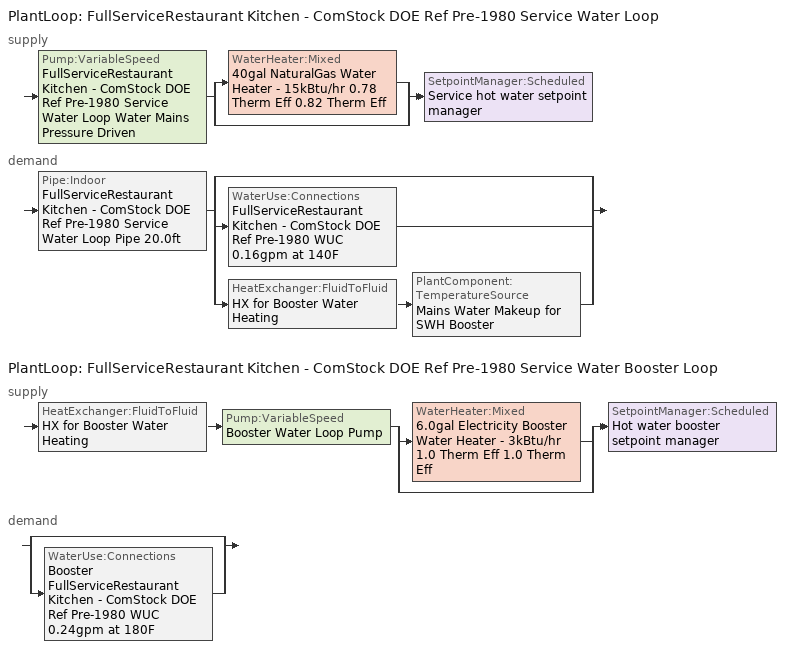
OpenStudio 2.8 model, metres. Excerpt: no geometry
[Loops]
PlantLoop 'FullServiceRestaurant Kitchen - ComStock DOE Ref Pre-1980 Service Water Loop'
 supply: Pump:VariableSpeed 'FullServiceRestaurant Kitchen - ComStock DOE Ref Pre-1980 Service Water Loop Water Mains Pressure Driven' > split
  | WaterHeater:Mixed '40gal NaturalGas Water Heater - 15kBtu/hr 0.78 Therm Eff 0.82 Therm Eff'
  | bypass
  join > SetpointManager:Scheduled 'Service hot water setpoint manager'
 demand: Pipe:Indoor 'FullServiceRestaurant Kitchen - ComStock DOE Ref Pre-1980 Service Water Loop Pipe 20.0ft' > split
  | bypass
  | WaterUse:Connections 'FullServiceRestaurant Kitchen - ComStock DOE Ref Pre-1980 WUC 0.16gpm at 140F'
  | HeatExchanger:FluidToFluid 'HX for Booster Water Heating' > PlantComponent:TemperatureSource 'Mains Water Makeup for SWH Booster'
PlantLoop 'FullServiceRestaurant Kitchen - ComStock DOE Ref Pre-1980 Service Water Booster Loop'
 supply: HeatExchanger:FluidToFluid 'HX for Booster Water Heating' > Pump:VariableSpeed 'Booster Water Loop Pump' > split
  | WaterHeater:Mixed '6.0gal Electricity Booster Water Heater - 3kBtu/hr 1.0 Therm Eff 1.0 Therm Eff'
  | bypass
  join > SetpointManager:Scheduled 'Hot water booster setpoint manager'
 demand: split
  | bypass
  | WaterUse:Connections 'Booster FullServiceRestaurant Kitchen - ComStock DOE Ref Pre-1980 WUC 0.24gpm at 180F'
[SizingPeriod:DesignDay] Barometric Pressure {Pa}=84297; Sky Clearness=0; Rain Indicator=0; Snow Indicator=0; Day of Month=21; Daylight Saving Time Indicator=0; Humidity Indicating Type=Wetbulb; Dry-Bulb Temperature Range Modifier Type=DefaultMultipliers
Name | Maximum Dry-Bulb Temperature {C} | Daily Dry-Bulb Temperature Range {deltaC} | Humidity Indicating Conditions at Maximum Dry-Bulb | Wind Speed {m/s} | Wind Direction {deg} | Month | Day Type | Solar Model Indicator | ASHRAE Taub | ASHRAE Taud
Fort Collins Sawrs Ann Htg 99% Condns DB 1 | -15.1 | 0 | -15.1 | 2.1 | 20 | 12 | WinterDesignDay | ASHRAEClearSky
Fort Collins Sawrs Ann Htg 99.6% Condns DB 1 | -19.2 | 0 | -19.2 | 2.1 | 20 | 12 | WinterDesignDay | ASHRAEClearSky
Fort Collins Sawrs Ann Htg Wind 99% Condns WS=>MCDB 1 | 6.3 | 0 | 6.3 | 8.8 | 20 | 12 | WinterDesignDay | ASHRAEClearSky
Fort Collins Sawrs April .4% Condns DB=>MCWB 1 | 27.4 | 13.3 | 12.1 | 3.7 | 90 | 4 | SummerDesignDay | ASHRAETau | 0.287 | 2.478
Fort Collins Sawrs April .4% Condns WB=>MCDB 1 | 25.4 | 13.3 | 13.8 | 3.7 | 90 | 4 | SummerDesignDay | ASHRAETau | 0.287 | 2.478
Fort Collins Sawrs August .4% Condns DB=>MCWB 1 | 32.9 | 13.1 | 15.5 | 3.7 | 90 | 8 | SummerDesignDay | ASHRAETau | 0.334 | 2.44
Fort Collins Sawrs August .4% Condns WB=>MCDB 1 | 25.9 | 13.1 | 18.6 | 3.7 | 90 | 8 | SummerDesignDay | ASHRAETau | 0.334 | 2.44
Fort Collins Sawrs December .4% Condns DB=>MCWB 1 | 16.2 | 12.3 | 6 | 3.7 | 90 | 12 | SummerDesignDay | ASHRAETau | 0.262 | 2.566
Fort Collins Sawrs December .4% Condns WB=>MCDB 1 | 14.4 | 12.3 | 6.9 | 3.7 | 90 | 12 | SummerDesignDay | ASHRAETau | 0.262 | 2.566
Fort Collins Sawrs February .4% Condns DB=>MCWB 1 | 19 | 12.3 | 7.6 | 3.7 | 90 | 2 | SummerDesignDay | ASHRAETau | 0.258 | 2.535
Fort Collins Sawrs February .4% Condns WB=>MCDB 1 | 17.9 | 12.3 | 8.1 | 3.7 | 90 | 2 | SummerDesignDay | ASHRAETau | 0.258 | 2.535
Fort Collins Sawrs January .4% Condns DB=>MCWB 1 | 15.7 | 12.5 | 5.3 | 3.7 | 90 | 1 | SummerDesignDay | ASHRAETau | 0.249 | 2.667
Fort Collins Sawrs January .4% Condns WB=>MCDB 1 | 15.2 | 12.5 | 6 | 3.7 | 90 | 1 | SummerDesignDay | ASHRAETau | 0.249 | 2.667
Fort Collins Sawrs July .4% Condns DB=>MCWB 1 | 34.2 | 13.6 | 15.9 | 3.7 | 90 | 7 | SummerDesignDay | ASHRAETau | 0.328 | 2.426
Fort Collins Sawrs July .4% Condns WB=>MCDB 1 | 27.7 | 13.6 | 19.4 | 3.7 | 90 | 7 | SummerDesignDay | ASHRAETau | 0.328 | 2.426
Fort Collins Sawrs June .4% Condns DB=>MCWB 1 | 34.2 | 13.5 | 16.3 | 3.7 | 90 | 6 | SummerDesignDay | ASHRAETau | 0.303 | 2.453
Fort Collins Sawrs June .4% Condns WB=>MCDB 1 | 28.7 | 13.5 | 18.7 | 3.7 | 90 | 6 | SummerDesignDay | ASHRAETau | 0.303 | 2.453
Fort Collins Sawrs March .4% Condns DB=>MCWB 1 | 22.2 | 12.6 | 8.6 | 3.7 | 90 | 3 | SummerDesignDay | ASHRAETau | 0.275 | 2.474
Fort Collins Sawrs March .4% Condns WB=>MCDB 1 | 20 | 12.6 | 9.7 | 3.7 | 90 | 3 | SummerDesignDay | ASHRAETau | 0.275 | 2.474
Fort Collins Sawrs May .4% Condns DB=>MCWB 1 | 29.3 | 13 | 13.1 | 3.7 | 90 | 5 | SummerDesignDay | ASHRAETau | 0.293 | 2.478
Fort Collins Sawrs May .4% Condns WB=>MCDB 1 | 24.8 | 13 | 15.3 | 3.7 | 90 | 5 | SummerDesignDay | ASHRAETau | 0.293 | 2.478
Fort Collins Sawrs November .4% Condns DB=>MCWB 1 | 20 | 12.1 | 8.2 | 3.7 | 90 | 11 | SummerDesignDay | ASHRAETau | 0.267 | 2.573
Fort Collins Sawrs November .4% Condns WB=>MCDB 1 | 16.5 | 12.1 | 9.7 | 3.7 | 90 | 11 | SummerDesignDay | ASHRAETau | 0.267 | 2.573
Fort Collins Sawrs October .4% Condns DB=>MCWB 1 | 27.4 | 14.1 | 11.6 | 3.7 | 90 | 10 | SummerDesignDay | ASHRAETau | 0.277 | 2.645
Fort Collins Sawrs October .4% Condns WB=>MCDB 1 | 24.4 | 14.1 | 13.3 | 3.7 | 90 | 10 | SummerDesignDay | ASHRAETau | 0.277 | 2.645
Fort Collins Sawrs September .4% Condns DB=>MCWB 1 | 30.2 | 14.2 | 14.6 | 3.7 | 90 | 9 | SummerDesignDay | ASHRAETau | 0.297 | 2.587
Fort Collins Sawrs September .4% Condns WB=>MCDB 1 | 26.1 | 14.2 | 17.7 | 3.7 | 90 | 9 | SummerDesignDay | ASHRAETau | 0.297 | 2.587
[Construction]
Uninsulated copper pipe 0.75in type L: Copper pipe 0.75in type L
[Material]
Copper pipe 0.75in type L: Roughness=Smooth; Thickness {m}=0.001143; Conductivity {W/m-K}=386; Density {kg/m3}=8906.27; Specific Heat {J/kg-K}=385.1856; Thermal Absorptance=0.9; Solar Absorptance=0.7; Visible Absorptance=0.7
[WaterUse:Connections]
Name | Water Use Equipment Name 1
Booster FullServiceRestaurant Kitchen - ComStock DOE Ref Pre-1980 WUC 0.24gpm at 180F | Booster FullServiceRestaurant Kitchen - ComStock DOE Ref Pre-1980 Service Water Use 0.24gpm at 180F
FullServiceRestaurant Kitchen - ComStock DOE Ref Pre-1980 WUC 0.16gpm at 140F | FullServiceRestaurant Kitchen - ComStock DOE Ref Pre-1980 Service Water Use 0.16gpm at 140F
[WaterUse:Equipment:Definition] Sensible Fraction Schedule=Fraction Sensible - 0.2; Latent Fraction Schedule=Fraction Latent - 0.05
Name | Peak Flow Rate {m3/s} | Target Temperature Schedule
Booster FullServiceRestaurant Kitchen - ComStock DOE Ref Pre-1980 Service Water Use Def 0.24gpm | 1.52503e-05 | Mixed Water At Faucet Temp - 180F
FullServiceRestaurant Kitchen - ComStock DOE Ref Pre-1980 Service Water Use Def 0.16gpm | 1.01668e-05 | Mixed Water At Faucet Temp - 140F
[WaterUse:Equipment] Flow Rate Fraction Schedule=RestaurantSitDown BLDG_SWH_SCH
Name | Water Use Equipment Definition
Booster FullServiceRestaurant Kitchen - ComStock DOE Ref Pre-1980 Service Water Use 0.24gpm at 180F | Booster FullServiceRestaurant Kitchen - ComStock DOE Ref Pre-1980 Service Water Use Def 0.24gpm
FullServiceRestaurant Kitchen - ComStock DOE Ref Pre-1980 Service Water Use 0.16gpm at 140F | FullServiceRestaurant Kitchen - ComStock DOE Ref Pre-1980 Service Water Use Def 0.16gpm
[PlantLoop] Glycol Concentration=0; Plant Loop Volume {m3}=Autocalculate; Load Distribution Scheme=Optimal
Name | Maximum Loop Temperature {C} | Minimum Loop Temperature {C}
FullServiceRestaurant Kitchen - ComStock DOE Ref Pre-1980 Service Water Loop | 60 | 10
FullServiceRestaurant Kitchen - ComStock DOE Ref Pre-1980 Service Water Booster Loop
[Sizing:Plant] Loop Type=Heating; Loop Design Temperature Difference {deltaC}=5; Sizing Option=NonCoincident; Zone Timesteps in Averaging Window=1; Coincident Sizing Factor Mode=None
Name | Design Loop Exit Temperature {C}
FullServiceRestaurant Kitchen - ComStock DOE Ref Pre-1980 Service Water Loop | 60
FullServiceRestaurant Kitchen - ComStock DOE Ref Pre-1980 Service Water Booster Loop | 82.2222
[SetpointManager:Scheduled] Control Variable=Temperature
Name | Schedule | Setpoint Node or NodeList
Service hot water setpoint manager | Service Water Loop Temp - 140F | FullServiceRestaurant Kitchen - ComStock DOE Ref Pre-1980 Service Water Loop Supply Outlet Node
Hot water booster setpoint manager | Service Water Booster Temp - 180.00000000000006F | FullServiceRestaurant Kitchen - ComStock DOE Ref Pre-1980 Service Water Booster Loop Supply Outlet Node
[Pump:VariableSpeed] Pump Control Type=Continuous; Skin Loss Radiative Fraction=0.5; Design Power Sizing Method=PowerPerFlowPerPressure; Design Electric Power per Unit Flow Rate {W/(m3/s)}=348701.1; Design Shaft Power per Unit Flow Rate per Unit Head {W-s/m3-Pa}=1.28205; Design Minimum Flow Rate Fraction=0
Name | Rated Pump Head {Pa} | Motor Efficiency | Rated Power Consumption {W} | Minimum Flow Rate {m3/s}
FullServiceRestaurant Kitchen - ComStock DOE Ref Pre-1980 Service Water Loop Water Mains Pressure Driven | 0.001 | 0.825
Booster Water Loop Pump | 0 | 1 | 0 | 0
[WaterHeater:Mixed] Deadband Temperature Difference {deltaC}=2; Heater Control Type=Cycle; Off Cycle Parasitic Fuel Consumption Rate {W}=0; Off Cycle Parasitic Heat Fraction to Tank=0; On Cycle Parasitic Fuel Consumption Rate {W}=0; On Cycle Parasitic Heat Fraction to Tank=0; Ambient Temperature Indicator=Schedule; Use Side Effectiveness=1; Source Side Effectiveness=1; Use Side Design Flow Rate {m3/s}=autosize; Source Side Design Flow Rate {m3/s}=autosize; Indirect Water Heating Recovery Time {hr}=1.5; Source Side Flow Control Mode=IndirectHeatPrimarySetpoint
Name | Tank Volume {m3} | Setpoint Temperature Schedule | Maximum Temperature Limit {C} | Heater Maximum Capacity {W} | Heater Fuel Type | Heater Thermal Efficiency | Off Cycle Parasitic Fuel Type | On Cycle Parasitic Fuel Type | Ambient Temperature Schedule | Off Cycle Loss Coefficient to Ambient Temperature {W/K} | On Cycle Loss Coefficient to Ambient Temperature {W/K}
40gal NaturalGas Water Heater - 15kBtu/hr 0.78 Therm Eff 0.82 Therm Eff | 0.151416 | Service Water Loop Temp - 140F | 60 | 4463.02 | FuelOilNo2 | 0.82 | NaturalGas | NaturalGas | Water Heater Ambient Temp Schedule - 70f | 2.0844 | 2.0844
6.0gal Electricity Booster Water Heater - 3kBtu/hr 1.0 Therm Eff 1.0 Therm Eff | 0.0227125 | Service Water Booster Temp - 180.00000000000006F | 82.2222 | 856.9 | Propane | 1 | Electricity | Electricity | Water Heater Ambient Temp Schedule - 70.0 | 2.26162 | 2.26162
[Pipe:Indoor]
FullServiceRestaurant Kitchen - ComStock DOE Ref Pre-1980 Service Water Loop Pipe 20.0ft: Construction=Uninsulated copper pipe 0.75in type L; Environment Type=Schedule; Ambient Temperature Schedule=FullServiceRestaurant Kitchen - ComStock DOE Ref Pre-1980 Service Water Loop Piping Air Temp - 70F; Ambient Air Velocity Schedule=FullServiceRestaurant Kitchen - ComStock DOE Ref Pre-1980 Service Water Loop Piping Air Velocity - 0.67mph; Pipe Inside Diameter {m}=0.019939; Pipe Length {m}=6.096
[HeatExchanger:FluidToFluid]
HX for Booster Water Heating: Loop Demand Side Design Flow Rate {m3/s}=autosize; Loop Supply Side Design Flow Rate {m3/s}=autosize; Heat Exchange Model Type=Ideal; Heat Exchanger U-Factor Times Area Value {W/K}=autosize; Control Type=UncontrolledOn; Minimum Temperature Difference to Activate Heat Exchanger {deltaC}=0.01; Heat Transfer Metering End Use Type=LoopToLoop; Component Override Cooling Control Temperature Mode=Loop; Sizing Factor=1; Operation Minimum Temperature Limit {C}=0; Operation Maximum Temperature Limit {C}=100
[PlantComponent:TemperatureSource]
Mains Water Makeup for SWH Booster: Design Volume Flow Rate {m3/s}=autosize; Temperature Specification Type=Scheduled; Source Temperature {C}=8; Source Temperature Schedule=Mains Water Temperature
[Schedule:Ruleset]
RestaurantSitDown BLDG_SWH_SCH: Default Day Schedule=RestaurantSitDown BLDG_SWH_SCH Default; Summer Design Day Schedule=RestaurantSitDown BLDG_SWH_SCH Summer Design Day; Winter Design Day Schedule=RestaurantSitDown BLDG_SWH_SCH Winter Design Day
Fraction Sensible - 0.2: Default Day Schedule=Fraction Sensible - 0.2 Default
Fraction Latent - 0.05: Default Day Schedule=Fraction Latent - 0.05 Default
Mixed Water At Faucet Temp - 180F: Default Day Schedule=Mixed Water At Faucet Temp - 180F Default
Mixed Water At Faucet Temp - 140F: Default Day Schedule=Mixed Water At Faucet Temp - 140F Default
Service Water Loop Temp - 140F: Default Day Schedule=Service Water Loop Temp - 140F Default
Water Heater Ambient Temp Schedule - 70f: Default Day Schedule=Water Heater Ambient Temp Schedule - 70f Default
FullServiceRestaurant Kitchen - ComStock DOE Ref Pre-1980 Service Water Loop Piping Air Temp - 70F: Default Day Schedule=FullServiceRestaurant Kitchen - ComStock DOE Ref Pre-1980 Service Water Loop Piping Air Temp - 70F Default
FullServiceRestaurant Kitchen - ComStock DOE Ref Pre-1980 Service Water Loop Piping Air Velocity - 0.67mph: Default Day Schedule=FullServiceRestaurant Kitchen - ComStock DOE Ref Pre-1980 Service Water Loop Piping Air Velocity - 0.67mph Default
Service Water Booster Temp - 180.00000000000006F: Default Day Schedule=Service Water Booster Temp - 180.00000000000006F Default
Water Heater Ambient Temp Schedule - 70.0: Default Day Schedule=Water Heater Ambient Temp Schedule - 70.0 Default
[Schedule:Day]
RestaurantSitDown BLDG_SWH_SCH Default: Yes, 4, 45, 0, 5, 0, 0.0375, 5, 15, 0.075, 5, 30, 0.1125, 5, 45, 0.15, 6, 0, 0.2625, 6, 15, 0.375, 6, 30, 0.4875, 6, 45, 0.6, 7, 0, 0.5875, 7, 15, 0.575, 7, 30, 0.5625, 7, 45, 0.55, 8, 0, 0.525, 8, 15, 0.5, 8, 30, 0.475, 8, 45, 0.45, 9, 0, 0.43, 9, 15, 0.41, 9, 22, 0.4, 9, 37, 0.43, 9, 52, 0.41, 10, 0, 0.4, 10, 15, 0.3875, 10, 30, 0.375, 10, 45, 0.3625, 11, 0, 0.35, 11, 15, 0.3375, 11, 30, 0.325, 11, 45, 0.3125, 12, 0, 0.3, 14, 0, 0.3, 14, 15, 0.325, 14, 30, 0.35, 14, 45, 0.375, 15, 0, 0.4, 15, 15, 0.4375, 15, 30, 0.475, 15, 45, 0.5125, 16, 0, 0.55, 16, 15, 0.57, 16, 30, 0.59, 16, 37, 0.6, 16, 52, 0.52, 17, 7, 0.54, 17, 15, 0.55, 17, 30, 0.525, 17, 45, 0.5, 18, 0, 0.475, 18, 15, 0.45, 18, 30, 0.4, 18, 45, 0.35, 19, 0, 0.3, 19, 15, 0.25, 19, 30, 0.2375, 19, 45, 0.225, 20, 0, 0.2125, 20, 15, 0.2, 20, 30, 0.15, 20, 45, 0.1, 21, 0, 0.05, 21, 15, 0, 24, 0, 0
RestaurantSitDown BLDG_SWH_SCH Summer Design Day: 1, 0, 0.2, 6, 0, 0, 7, 0, 0.15, 8, 0, 0.6, 9, 0, 0.55, 10, 0, 0.45, 11, 0, 0.4, 12, 0, 0.45, 13, 0, 0.4, 14, 0, 0.35, 17, 0, 0.3, 18, 0, 0.4, 19, 0, 0.55, 20, 0, 0.6, 21, 0, 0.5, 22, 0, 0.55, 23, 0, 0.45, 24, 0, 0.25
RestaurantSitDown BLDG_SWH_SCH Winter Design Day: 1, 0, 0.2, 6, 0, 0, 9, 0, 0.15, 10, 0, 0.5, 11, 0, 0.45, 13, 0, 0.5, 14, 0, 0.45, 16, 0, 0.4, 17, 0, 0.35, 18, 0, 0.4, 20, 0, 0.55, 21, 0, 0.5, 22, 0, 0.55, 23, 0, 0.4, 24, 0, 0.3
RestaurantSitDown BLDG_SWH_SCH WntrDsn|Sat Day; autogen Schedule Rule 10 2_day_sch: Yes, 0, 15, 0.225, 0, 30, 0.2, 0, 45, 0.15, 1, 0, 0.1, 1, 15, 0.05, 1, 30, 0, 4, 30, 0, 4, 45, 0.0125, 5, 0, 0.025, 5, 15, 0.0375, 5, 30, 0.05, 5, 45, 0.0625, 6, 0, 0.075, 6, 15, 0.0875, 6, 30, 0.1, 6, 45, 0.1125, 7, 0, 0.125, 7, 15, 0.1375, 7, 30, 0.15, 8, 30, 0.15, 8, 45, 0.2375, 9, 0, 0.325, 9, 15, 0.4125, 9, 30, 0.5, 9, 45, 0.4875, 10, 0, 0.475, 10, 15, 0.4625, 10, 30, 0.45, 10, 45, 0.4625, 11, 0, 0.475, 11, 15, 0.4875, 11, 30, 0.5, 12, 30, 0.5, 12, 45, 0.4875, 13, 0, 0.475, 13, 15, 0.4625, 13, 30, 0.45, 13, 45, 0.4375, 14, 0, 0.425, 14, 15, 0.4125, 14, 30, 0.4, 15, 30, 0.4, 15, 45, 0.3875, 16, 0, 0.375, 16, 15, 0.3625, 16, 30, 0.35, 16, 45, 0.3625, 17, 0, 0.375, 17, 15, 0.3875, 17, 30, 0.4, 17, 45, 0.4375, 18, 0, 0.475, 18, 15, 0.5125, 18, 30, 0.55, 19, 30, 0.55, 19, 45, 0.5375, 20, 0, 0.525, 20, 15, 0.5125, 20, 30, 0.5, 20, 45, 0.5125, 21, 0, 0.525, 21, 15, 0.5375, 21, 30, 0.55, 21, 45, 0.5125, 22, 0, 0.475, 22, 15, 0.4375, 22, 30, 0.4, 22, 45, 0.375, 23, 0, 0.35, 23, 15, 0.325, 23, 30, 0.3, 23, 45, 0.275, 24, 0, 0.25
Fraction Sensible - 0.2 Default: 24, 0, 0.2
Fraction Latent - 0.05 Default: 24, 0, 0.05
Mixed Water At Faucet Temp - 180F Default; Service Water Booster Temp - 180.00000000000006F Default: 24, 0, 82.2222
Mixed Water At Faucet Temp - 140F Default; Service Water Loop Temp - 140F Default: 24, 0, 60
Water Heater Ambient Temp Schedule - 70f Default; FullServiceRestaurant Kitchen - ComStock DOE Ref Pre-1980 Service Water Loop Piping Air Temp - 70F Default; Water Heater Ambient Temp Schedule - 70.0 Default: 24, 0, 21.1111
FullServiceRestaurant Kitchen - ComStock DOE Ref Pre-1980 Service Water Loop Piping Air Velocity - 0.67mph Default: 24, 0, 0.3
RestaurantSitDown BLDG_SWH_SCH Default 1: Yes, 3, 15, 0, 3, 30, 0.009375, 3, 45, 0.01875, 4, 0, 0.028125, 4, 15, 0.0375, 4, 30, 0.046875, 4, 45, 0.05625, 5, 0, 0.065625, 5, 15, 0.075, 5, 30, 0.084375, 5, 45, 0.09375, 6, 0, 0.103125, 6, 15, 0.1125, 6, 30, 0.121875, 6, 45, 0.13125, 7, 0, 0.140625, 7, 15, 0.15, 8, 15, 0.15, 8, 30, 0.19375, 8, 45, 0.2375, 9, 0, 0.28125, 9, 15, 0.325, 9, 30, 0.36875, 9, 45, 0.4125, 10, 0, 0.45625, 10, 15, 0.5, 10, 30, 0.433333, 10, 37, 0.4, 10, 52, 0.3875, 11, 7, 0.375, 11, 22, 0.3625, 11, 37, 0.35, 11, 52, 0.3375, 12, 7, 0.325, 12, 22, 0.3125, 12, 37, 0.3, 14, 7, 0.3, 14, 22, 0.325, 14, 37, 0.35, 14, 52, 0.375, 15, 7, 0.4, 15, 22, 0.425, 15, 37, 0.45, 15, 52, 0.475, 16, 7, 0.5, 16, 48, 0.5, 17, 3, 0.436364, 17, 18, 0.472727, 17, 30, 0.5, 17, 45, 0.475, 18, 0, 0.45, 18, 15, 0.425, 18, 30, 0.4, 18, 45, 0.35, 19, 0, 0.3, 19, 15, 0.25, 19, 30, 0.2, 19, 45, 0.2125, 20, 0, 0.225, 20, 15, 0.2375, 20, 30, 0.25, 20, 45, 0.1875, 21, 0, 0.125, 21, 15, 0.0625, 21, 30, 0, 24, 0, 0
[Schedule:Rule] Schedule Ruleset=RestaurantSitDown BLDG_SWH_SCH
Name | Rule Order | Day Schedule | Apply Saturday | Date Specification Type | Start Month | Start Day | End Month | End Day | Apply Sunday | Apply Monday | Apply Tuesday | Apply Wednesday | Apply Thursday | Apply Friday | Specific Month 1 | Specific Day 1
Schedule Rule 10 | 1 | RestaurantSitDown BLDG_SWH_SCH WntrDsn|Sat Day | Yes | DateRange | 1 | 1 | 12 | 31
Schedule Rule 8 | 0 | RestaurantSitDown BLDG_SWH_SCH Default 1 |  |  |  |  |  |  | Yes
autogen Schedule Rule 10 2 | 2 | autogen Schedule Rule 10 2_day_sch | Yes | SpecificDates |  |  |  |  | Yes | Yes | Yes | Yes | Yes | Yes | 12 | 31
[Schedule:Constant]
Mains Water Temperature: Value=10
